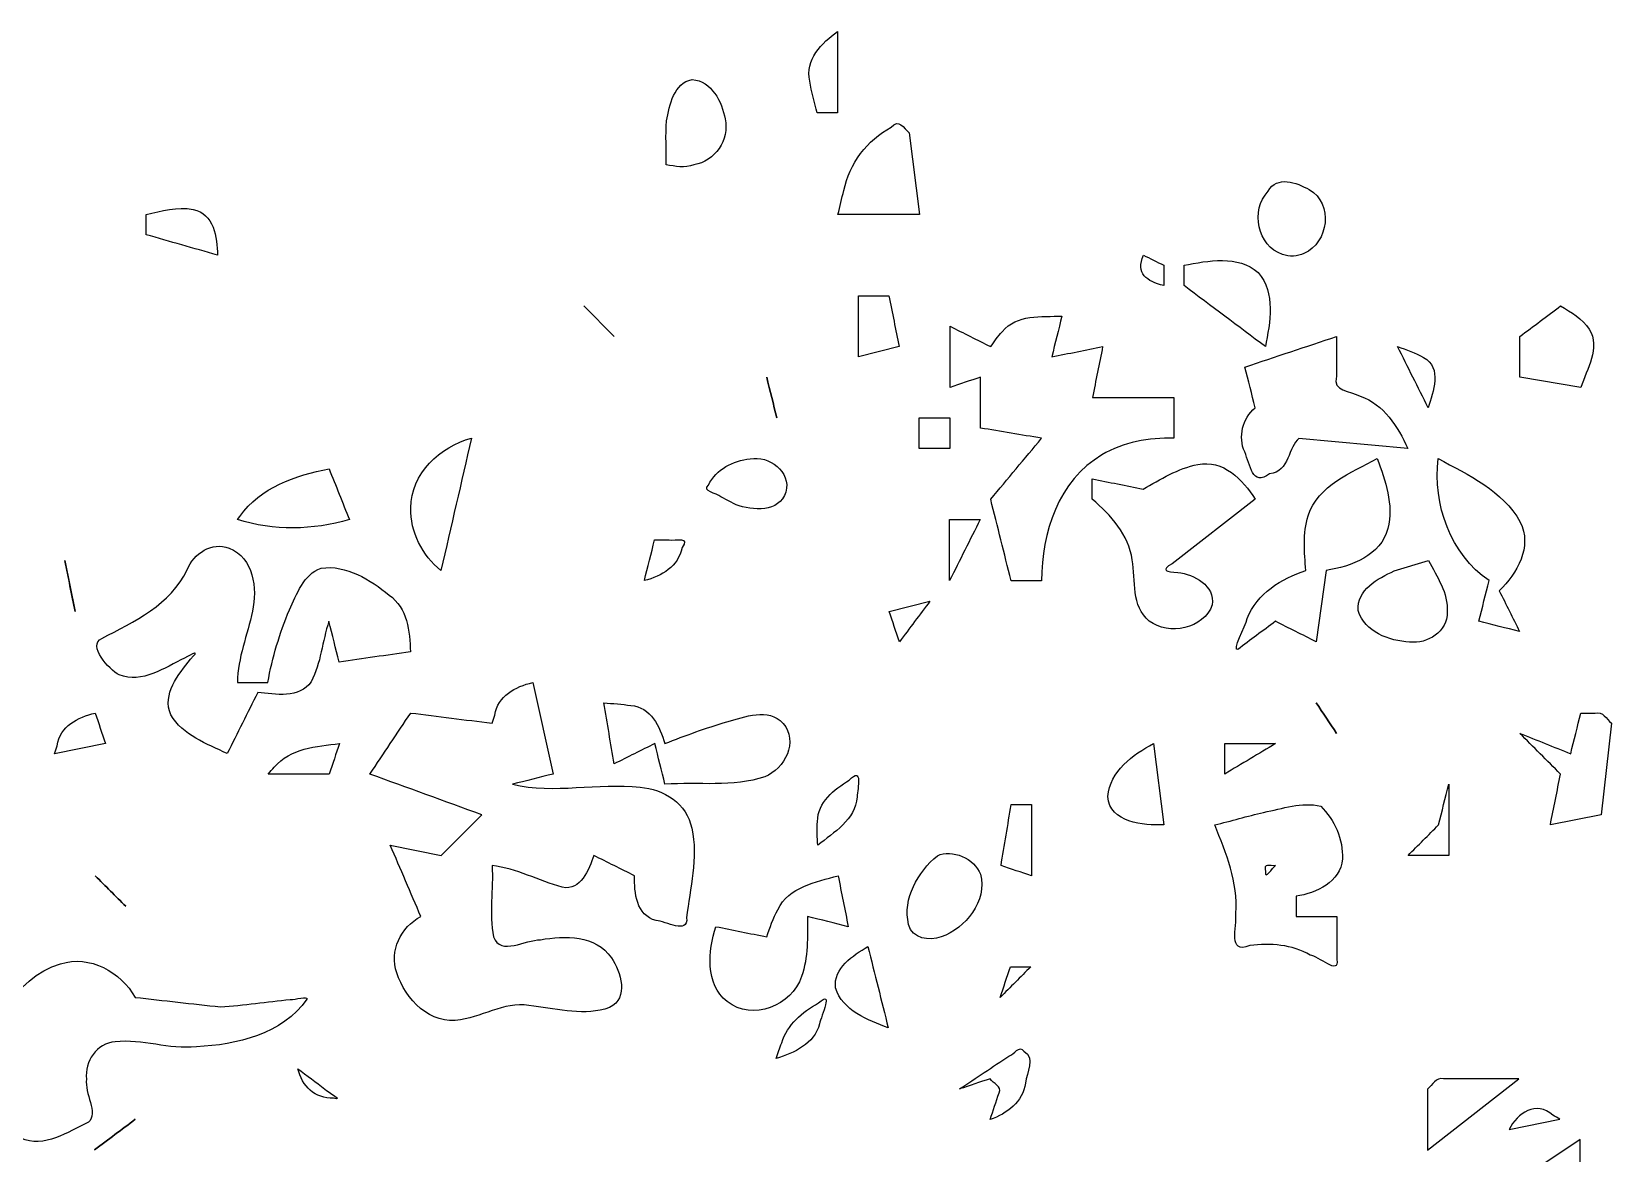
# Model space of a CAD drawing. Header units: centimetres. Extents: x -9.3 to 9.3, y -6.9 to 7.
# Drawn here: x 3.706 to 7.37, y -0.739 to 1.863 of the extents above; entities that cross this region are included whole.
import ezdxf

# ---------------------------------------------------------------- set-up
doc = ezdxf.new("R2010")
doc.units = ezdxf.units.CM
doc.header["$MEASUREMENT"] = 0
doc.layers.add('Layer 1', color=7, linetype='Continuous')

msp = doc.modelspace()

# ---------------------------------------------------------------- linework, layer by layer
at = {"layer": 'Layer 1'}
for points, knots in [([(5.5286, 1.67463), (5.5286, 1.67463), (5.5758, 1.67463), (5.5758, 1.67463), (5.5758, 1.67463), (5.5758, 1.67463), (5.5758, 1.86344), (5.5758, 1.86344), (5.5758, 1.86344), (5.53855, 1.83792), (5.49994, 1.79773), (5.51096, 1.74844), (5.51096, 1.74844), (5.51456, 1.72335), (5.52207, 1.69905), (5.5286, 1.67462), (5.5286, 1.67462), (5.5286, 1.67462), (5.5286, 1.67463), (5.5286, 1.67463)], [0, 0, 0, 0, 0.1666667, 0.1666667, 0.1666667, 0.1666667, 0.3333333, 0.3333333, 0.3333333, 0.3333333, 0.5, 0.5, 0.5, 0.5, 0.6666667, 0.6666667, 0.6666667, 0.6666667, 1, 1, 1, 1]), ([(5.24221, 1.55449), (5.29117, 1.56239), (5.3254, 1.61251), (5.31459, 1.66087), (5.31459, 1.66087), (5.30762, 1.70038), (5.28341, 1.74882), (5.23858, 1.7522), (5.23858, 1.7522), (5.19547, 1.74439), (5.18618, 1.69282), (5.17874, 1.65649), (5.17874, 1.65649), (5.17655, 1.62264), (5.17838, 1.58847), (5.17777, 1.55449), (5.17777, 1.55449), (5.19913, 1.55096), (5.22116, 1.54615), (5.2422, 1.55449), (5.2422, 1.55449), (5.2422, 1.55449), (5.24221, 1.55449), (5.24221, 1.55449)], [0, 0, 0, 0, 0.1428571, 0.1428571, 0.1428571, 0.1428571, 0.2857143, 0.2857143, 0.2857143, 0.2857143, 0.4285714, 0.4285714, 0.4285714, 0.4285714, 0.5714286, 0.5714286, 0.5714286, 0.5714286, 0.7142857, 0.7142857, 0.7142857, 0.7142857, 1, 1, 1, 1]), ([(5.57656, 1.43948), (5.57656, 1.43948), (5.76537, 1.43948), (5.76537, 1.43948), (5.76537, 1.43948), (5.76537, 1.43948), (5.74177, 1.62829), (5.74177, 1.62829), (5.74177, 1.62829), (5.72893, 1.64001), (5.71737, 1.66257), (5.70016, 1.64164), (5.70016, 1.64164), (5.64371, 1.61174), (5.60347, 1.55715), (5.59007, 1.49486), (5.59007, 1.49486), (5.58501, 1.47654), (5.58075, 1.45801), (5.57656, 1.43948)], [0, 0, 0, 0, 0.1666667, 0.1666667, 0.1666667, 0.1666667, 0.3333333, 0.3333333, 0.3333333, 0.3333333, 0.5, 0.5, 0.5, 0.5, 0.6666667, 0.6666667, 0.6666667, 0.6666667, 1, 1, 1, 1]), ([(6.65723, 1.34908), (6.71466, 1.37351), (6.72626, 1.46499), (6.66941, 1.49692), (6.66941, 1.49692), (6.64023, 1.51312), (6.59454, 1.53037), (6.57428, 1.49311), (6.57428, 1.49311), (6.53252, 1.44901), (6.54876, 1.36627), (6.60767, 1.34643), (6.60767, 1.34643), (6.62372, 1.34079), (6.64188, 1.34176), (6.65724, 1.34908), (6.65724, 1.34908), (6.65724, 1.34908), (6.65723, 1.34908), (6.65723, 1.34908)], [0, 0, 0, 0, 0.1666667, 0.1666667, 0.1666667, 0.1666667, 0.3333333, 0.3333333, 0.3333333, 0.3333333, 0.5, 0.5, 0.5, 0.5, 0.6666667, 0.6666667, 0.6666667, 0.6666667, 1, 1, 1, 1]), ([(3.9719, 1.43948), (3.9719, 1.43948), (3.9719, 1.39228), (3.9719, 1.39228), (3.9719, 1.39228), (4.02697, 1.37655), (4.08204, 1.36081), (4.13711, 1.34508), (4.13711, 1.34508), (4.13763, 1.38591), (4.12846, 1.4416), (4.08086, 1.45108), (4.08086, 1.45108), (4.04443, 1.4581), (4.00724, 1.4477), (3.9719, 1.43948)], [0, 0, 0, 0, 0.2, 0.2, 0.2, 0.2, 0.4, 0.4, 0.4, 0.4, 0.6, 0.6, 0.6, 0.6, 1, 1, 1, 1]), ([(6.33196, 1.27426), (6.33196, 1.27426), (6.33196, 1.32146), (6.33196, 1.32146), (6.33196, 1.32146), (6.31623, 1.32933), (6.30049, 1.33719), (6.28476, 1.34506), (6.28476, 1.34506), (6.2673, 1.30165), (6.29237, 1.28433), (6.33196, 1.27426)], [0, 0, 0, 0, 0.25, 0.25, 0.25, 0.25, 0.5, 0.5, 0.5, 0.5, 1, 1, 1, 1]), ([(6.37916, 1.32147), (6.37916, 1.32147), (6.37916, 1.27427), (6.37916, 1.27427), (6.37916, 1.27427), (6.4421, 1.22707), (6.50503, 1.17986), (6.56797, 1.13266), (6.56797, 1.13266), (6.57857, 1.18869), (6.59242, 1.25723), (6.55083, 1.30433), (6.55083, 1.30433), (6.50435, 1.34615), (6.43453, 1.33181), (6.37916, 1.32147)], [0, 0, 0, 0, 0.2, 0.2, 0.2, 0.2, 0.4, 0.4, 0.4, 0.4, 0.6, 0.6, 0.6, 0.6, 1, 1, 1, 1]), ([(5.62389, 1.25066), (5.62389, 1.25066), (5.62389, 1.10905), (5.62389, 1.10905), (5.62389, 1.10905), (5.62389, 1.10905), (5.7183, 1.13265), (5.7183, 1.13265), (5.7183, 1.13265), (5.71043, 1.17199), (5.70257, 1.21132), (5.6947, 1.25066), (5.6947, 1.25066), (5.6947, 1.25066), (5.6239, 1.25067), (5.6239, 1.25067), (5.6239, 1.25067), (5.6239, 1.25067), (5.62389, 1.25066), (5.62389, 1.25066)], [0, 0, 0, 0, 0.1666667, 0.1666667, 0.1666667, 0.1666667, 0.3333333, 0.3333333, 0.3333333, 0.3333333, 0.5, 0.5, 0.5, 0.5, 0.6666667, 0.6666667, 0.6666667, 0.6666667, 1, 1, 1, 1]), ([(4.98678, 1.22706), (4.98678, 1.22706), (5.05758, 1.15626), (5.05758, 1.15626), (5.05758, 1.15626), (5.05758, 1.15626), (4.98678, 1.22706), (4.98678, 1.22706)], [0, 0, 0, 0, 0.3333333, 0.3333333, 0.3333333, 0.3333333, 1, 1, 1, 1]), ([(7.25253, 1.22706), (7.22106, 1.20346), (7.18959, 1.17986), (7.15812, 1.15626), (7.15812, 1.15626), (7.15812, 1.15626), (7.15812, 1.06185), (7.15812, 1.06185), (7.15812, 1.06185), (7.15812, 1.06185), (7.29973, 1.03825), (7.29973, 1.03825), (7.29973, 1.03825), (7.31357, 1.08053), (7.34475, 1.12953), (7.31914, 1.17323), (7.31914, 1.17323), (7.30294, 1.19738), (7.27702, 1.21255), (7.25253, 1.22707), (7.25253, 1.22707), (7.25253, 1.22707), (7.25253, 1.22706), (7.25253, 1.22706)], [0, 0, 0, 0, 0.1428571, 0.1428571, 0.1428571, 0.1428571, 0.2857143, 0.2857143, 0.2857143, 0.2857143, 0.4285714, 0.4285714, 0.4285714, 0.4285714, 0.5714286, 0.5714286, 0.5714286, 0.5714286, 0.7142857, 0.7142857, 0.7142857, 0.7142857, 1, 1, 1, 1]), ([(5.93076, 1.13266), (5.89929, 1.14839), (5.86782, 1.16413), (5.83635, 1.17986), (5.83635, 1.17986), (5.83635, 1.17986), (5.83635, 1.03825), (5.83635, 1.03825), (5.83635, 1.03825), (5.85995, 1.04612), (5.88355, 1.05398), (5.90715, 1.06185), (5.90715, 1.06185), (5.90715, 1.06185), (5.90715, 0.94384), (5.90715, 0.94384), (5.90715, 0.94384), (5.95435, 0.93597), (6.00155, 0.92811), (6.04876, 0.92024), (6.04876, 0.92024), (6.00942, 0.87304), (5.97009, 0.82583), (5.93075, 0.77863), (5.93075, 0.77863), (5.94648, 0.71569), (5.96222, 0.65276), (5.97795, 0.58982), (5.97795, 0.58982), (5.97795, 0.58982), (6.04876, 0.58982), (6.04876, 0.58982), (6.04876, 0.58982), (6.04845, 0.70036), (6.08796, 0.82304), (6.18853, 0.88142), (6.18853, 0.88142), (6.2386, 0.91114), (6.29791, 0.92187), (6.35558, 0.92024), (6.35558, 0.92024), (6.35558, 0.92024), (6.35558, 1.01465), (6.35558, 1.01465), (6.35558, 1.01465), (6.35558, 1.01465), (6.16677, 1.01465), (6.16677, 1.01465), (6.16677, 1.01465), (6.17464, 1.05399), (6.1825, 1.09332), (6.19037, 1.13266), (6.19037, 1.13266), (6.15103, 1.12479), (6.1117, 1.11693), (6.07236, 1.10906), (6.07236, 1.10906), (6.08023, 1.14053), (6.08809, 1.172), (6.09596, 1.20347), (6.09596, 1.20347), (6.04865, 1.20142), (5.99122, 1.20869), (5.95749, 1.16733), (5.95749, 1.16733), (5.94752, 1.15664), (5.93889, 1.14478), (5.93075, 1.13266), (5.93075, 1.13266), (5.93075, 1.13266), (5.93076, 1.13266), (5.93076, 1.13266)], [0, 0, 0, 0, 0.0526316, 0.0526316, 0.0526316, 0.0526316, 0.1052632, 0.1052632, 0.1052632, 0.1052632, 0.1578947, 0.1578947, 0.1578947, 0.1578947, 0.2105263, 0.2105263, 0.2105263, 0.2105263, 0.2631579, 0.2631579, 0.2631579, 0.2631579, 0.3157895, 0.3157895, 0.3157895, 0.3157895, 0.3684211, 0.3684211, 0.3684211, 0.3684211, 0.4210526, 0.4210526, 0.4210526, 0.4210526, 0.4736842, 0.4736842, 0.4736842, 0.4736842, 0.5263158, 0.5263158, 0.5263158, 0.5263158, 0.5789474, 0.5789474, 0.5789474, 0.5789474, 0.6315789, 0.6315789, 0.6315789, 0.6315789, 0.6842105, 0.6842105, 0.6842105, 0.6842105, 0.7368421, 0.7368421, 0.7368421, 0.7368421, 0.7894737, 0.7894737, 0.7894737, 0.7894737, 0.8421053, 0.8421053, 0.8421053, 0.8421053, 0.8947368, 0.8947368, 0.8947368, 0.8947368, 1, 1, 1, 1]), ([(6.52053, 1.08546), (6.5284, 1.05399), (6.53626, 1.02252), (6.54413, 0.99105), (6.54413, 0.99105), (6.51469, 0.9661), (6.50415, 0.92381), (6.51979, 0.88836), (6.51979, 0.88836), (6.53275, 0.85888), (6.53703, 0.80709), (6.57758, 0.83772), (6.57758, 0.83772), (6.62301, 0.84183), (6.62201, 0.9023), (6.64548, 0.91961), (6.64548, 0.91961), (6.64548, 0.91961), (6.89815, 0.89664), (6.89815, 0.89664), (6.89815, 0.89664), (6.87487, 0.94679), (6.84303, 0.99882), (6.78777, 1.0177), (6.78777, 1.0177), (6.76454, 1.03054), (6.72229, 1.02814), (6.73294, 1.06383), (6.73294, 1.06383), (6.73294, 1.06383), (6.73294, 1.15626), (6.73294, 1.15626), (6.73294, 1.15626), (6.66214, 1.13266), (6.59133, 1.10906), (6.52053, 1.08546)], [0, 0, 0, 0, 0.1, 0.1, 0.1, 0.1, 0.2, 0.2, 0.2, 0.2, 0.3, 0.3, 0.3, 0.3, 0.4, 0.4, 0.4, 0.4, 0.5, 0.5, 0.5, 0.5, 0.6, 0.6, 0.6, 0.6, 0.7, 0.7, 0.7, 0.7, 0.8, 0.8, 0.8, 0.8, 1, 1, 1, 1]), ([(6.87459, 1.13266), (6.89819, 1.08546), (6.92179, 1.03825), (6.94539, 0.99105), (6.94539, 0.99105), (6.95729, 1.02782), (6.97864, 1.08333), (6.93437, 1.10751), (6.93437, 1.10751), (6.91577, 1.11871), (6.89499, 1.12558), (6.87458, 1.13266), (6.87458, 1.13266), (6.87458, 1.13266), (6.87459, 1.13266), (6.87459, 1.13266)], [0, 0, 0, 0, 0.2, 0.2, 0.2, 0.2, 0.4, 0.4, 0.4, 0.4, 0.6, 0.6, 0.6, 0.6, 1, 1, 1, 1]), ([(5.43477, 0.96745), (5.4269, 0.99892), (5.41904, 1.03039), (5.41117, 1.06185), (5.41117, 1.06185), (5.41904, 1.03038), (5.4269, 0.99891), (5.43477, 0.96745)], [0, 0, 0, 0, 0.3333333, 0.3333333, 0.3333333, 0.3333333, 1, 1, 1, 1]), ([(5.76521, 0.96759), (5.76521, 0.96759), (5.76521, 0.89679), (5.76521, 0.89679), (5.76521, 0.89679), (5.76521, 0.89679), (5.83601, 0.89679), (5.83601, 0.89679), (5.83601, 0.89679), (5.83601, 0.89679), (5.83601, 0.96759), (5.83601, 0.96759), (5.83601, 0.96759), (5.83601, 0.96759), (5.76521, 0.96759), (5.76521, 0.96759)], [0, 0, 0, 0, 0.2, 0.2, 0.2, 0.2, 0.4, 0.4, 0.4, 0.4, 0.6, 0.6, 0.6, 0.6, 1, 1, 1, 1]), ([(4.65567, 0.61357), (4.67927, 0.71584), (4.70287, 0.81812), (4.72647, 0.92039), (4.72647, 0.92039), (4.65327, 0.9011), (4.58621, 0.83819), (4.58565, 0.75875), (4.58565, 0.75875), (4.58385, 0.70261), (4.61264, 0.64855), (4.65567, 0.61357)], [0, 0, 0, 0, 0.25, 0.25, 0.25, 0.25, 0.5, 0.5, 0.5, 0.5, 1, 1, 1, 1]), ([(5.34013, 0.76604), (5.37834, 0.75191), (5.44041, 0.74731), (5.45586, 0.7955), (5.45586, 0.7955), (5.4681, 0.84282), (5.41643, 0.88061), (5.37273, 0.8725), (5.37273, 0.8725), (5.33311, 0.86856), (5.29421, 0.84832), (5.27595, 0.81162), (5.27595, 0.81162), (5.26031, 0.79643), (5.29482, 0.7934), (5.30449, 0.78433), (5.30449, 0.78433), (5.30449, 0.78433), (5.34013, 0.76603), (5.34013, 0.76603), (5.34013, 0.76603), (5.34013, 0.76603), (5.34013, 0.76604), (5.34013, 0.76604)], [0, 0, 0, 0, 0.1428571, 0.1428571, 0.1428571, 0.1428571, 0.2857143, 0.2857143, 0.2857143, 0.2857143, 0.4285714, 0.4285714, 0.4285714, 0.4285714, 0.5714286, 0.5714286, 0.5714286, 0.5714286, 0.7142857, 0.7142857, 0.7142857, 0.7142857, 1, 1, 1, 1]), ([(4.1837, 0.73158), (4.26801, 0.70531), (4.35888, 0.70667), (4.44332, 0.73158), (4.44332, 0.73158), (4.42759, 0.77092), (4.41185, 0.81025), (4.39612, 0.84959), (4.39612, 0.84959), (4.3187, 0.83364), (4.23652, 0.80688), (4.18916, 0.73884), (4.18916, 0.73884), (4.18916, 0.73884), (4.18371, 0.73159), (4.18371, 0.73159), (4.18371, 0.73159), (4.18371, 0.73159), (4.1837, 0.73158), (4.1837, 0.73158)], [0, 0, 0, 0, 0.1666667, 0.1666667, 0.1666667, 0.1666667, 0.3333333, 0.3333333, 0.3333333, 0.3333333, 0.5, 0.5, 0.5, 0.5, 0.6666667, 0.6666667, 0.6666667, 0.6666667, 1, 1, 1, 1]), ([(6.28421, 0.80238), (6.24487, 0.81025), (6.20554, 0.81811), (6.1662, 0.82598), (6.1662, 0.82598), (6.1662, 0.82598), (6.1662, 0.77878), (6.1662, 0.77878), (6.1662, 0.77878), (6.20961, 0.74189), (6.25101, 0.69665), (6.2588, 0.63786), (6.2588, 0.63786), (6.2677, 0.59037), (6.2562, 0.53051), (6.29837, 0.49627), (6.29837, 0.49627), (6.3435, 0.46127), (6.42523, 0.47777), (6.44466, 0.53386), (6.44466, 0.53386), (6.45138, 0.57778), (6.40249, 0.60517), (6.36468, 0.60888), (6.36468, 0.60888), (6.33789, 0.6096), (6.3243, 0.61406), (6.3516, 0.62927), (6.3516, 0.62927), (6.3516, 0.62927), (6.54383, 0.77878), (6.54383, 0.77878), (6.54383, 0.77878), (6.51618, 0.82416), (6.46927, 0.87169), (6.41097, 0.85926), (6.41097, 0.85926), (6.36501, 0.85043), (6.32458, 0.8247), (6.28421, 0.80238)], [0, 0, 0, 0, 0.0909091, 0.0909091, 0.0909091, 0.0909091, 0.1818182, 0.1818182, 0.1818182, 0.1818182, 0.2727273, 0.2727273, 0.2727273, 0.2727273, 0.3636364, 0.3636364, 0.3636364, 0.3636364, 0.4545455, 0.4545455, 0.4545455, 0.4545455, 0.5454545, 0.5454545, 0.5454545, 0.5454545, 0.6363636, 0.6363636, 0.6363636, 0.6363636, 0.7272727, 0.7272727, 0.7272727, 0.7272727, 0.8181818, 0.8181818, 0.8181818, 0.8181818, 1, 1, 1, 1]), ([(6.66183, 0.61357), (6.6049, 0.59474), (6.54815, 0.56076), (6.52594, 0.50199), (6.52594, 0.50199), (6.5215, 0.48522), (6.48921, 0.42499), (6.50406, 0.43033), (6.50406, 0.43033), (6.53305, 0.45207), (6.56204, 0.47381), (6.59103, 0.49555), (6.59103, 0.49555), (6.6225, 0.47982), (6.65397, 0.46408), (6.68543, 0.44835), (6.68543, 0.44835), (6.68543, 0.44835), (6.70903, 0.61356), (6.70903, 0.61356), (6.70903, 0.61356), (6.76689, 0.6228), (6.83532, 0.64782), (6.85197, 0.71095), (6.85197, 0.71095), (6.86561, 0.76589), (6.84645, 0.82211), (6.82704, 0.87318), (6.82704, 0.87318), (6.76687, 0.83992), (6.69048, 0.8118), (6.66699, 0.74035), (6.66699, 0.74035), (6.65442, 0.69936), (6.65777, 0.65559), (6.66183, 0.61356), (6.66183, 0.61356), (6.66183, 0.61356), (6.66183, 0.61357), (6.66183, 0.61357)], [0, 0, 0, 0, 0.0909091, 0.0909091, 0.0909091, 0.0909091, 0.1818182, 0.1818182, 0.1818182, 0.1818182, 0.2727273, 0.2727273, 0.2727273, 0.2727273, 0.3636364, 0.3636364, 0.3636364, 0.3636364, 0.4545455, 0.4545455, 0.4545455, 0.4545455, 0.5454545, 0.5454545, 0.5454545, 0.5454545, 0.6363636, 0.6363636, 0.6363636, 0.6363636, 0.7272727, 0.7272727, 0.7272727, 0.7272727, 0.8181818, 0.8181818, 0.8181818, 0.8181818, 1, 1, 1, 1]), ([(6.96865, 0.87319), (6.95563, 0.76771), (6.99694, 0.65108), (7.08666, 0.58997), (7.08666, 0.58997), (7.07879, 0.5585), (7.07093, 0.52703), (7.06306, 0.49556), (7.06306, 0.49556), (7.09453, 0.48769), (7.126, 0.47983), (7.15746, 0.47196), (7.15746, 0.47196), (7.14173, 0.50343), (7.12599, 0.5349), (7.11026, 0.56637), (7.11026, 0.56637), (7.15166, 0.60578), (7.18765, 0.66927), (7.15856, 0.72588), (7.15856, 0.72588), (7.11922, 0.79872), (7.03799, 0.83514), (6.96865, 0.87318), (6.96865, 0.87318), (6.96865, 0.87318), (6.96865, 0.87319), (6.96865, 0.87319)], [0, 0, 0, 0, 0.125, 0.125, 0.125, 0.125, 0.25, 0.25, 0.25, 0.25, 0.375, 0.375, 0.375, 0.375, 0.5, 0.5, 0.5, 0.5, 0.625, 0.625, 0.625, 0.625, 0.75, 0.75, 0.75, 0.75, 1, 1, 1, 1]), ([(5.8355, 0.73157), (5.8355, 0.73157), (5.8355, 0.58996), (5.8355, 0.58996), (5.8355, 0.58996), (5.8591, 0.63716), (5.8827, 0.68436), (5.9063, 0.73157), (5.9063, 0.73157), (5.9063, 0.73157), (5.8355, 0.73157), (5.8355, 0.73157)], [0, 0, 0, 0, 0.25, 0.25, 0.25, 0.25, 0.5, 0.5, 0.5, 0.5, 1, 1, 1, 1]), ([(4.2184, 0.51916), (4.23019, 0.57174), (4.22133, 0.64325), (4.16444, 0.66518), (4.16444, 0.66518), (4.12416, 0.68136), (4.08228, 0.6526), (4.06709, 0.61531), (4.06709, 0.61531), (4.02871, 0.53475), (3.94434, 0.49437), (3.8689, 0.45584), (3.8689, 0.45584), (3.83513, 0.43964), (3.88549, 0.38416), (3.90924, 0.37121), (3.90924, 0.37121), (3.9627, 0.35073), (4.01457, 0.38793), (4.06124, 0.41035), (4.06124, 0.41035), (4.07879, 0.41999), (4.09908, 0.43173), (4.07464, 0.40783), (4.07464, 0.40783), (4.04691, 0.37237), (4.00869, 0.32671), (4.02882, 0.27899), (4.02882, 0.27899), (4.05672, 0.23119), (4.11257, 0.21169), (4.15989, 0.18872), (4.15989, 0.18872), (4.18349, 0.23592), (4.20709, 0.28312), (4.23069, 0.33033), (4.23069, 0.33033), (4.27191, 0.32644), (4.32716, 0.31553), (4.35463, 0.35532), (4.35463, 0.35532), (4.37774, 0.39871), (4.38008, 0.44945), (4.3959, 0.49554), (4.3959, 0.49554), (4.40377, 0.46407), (4.41163, 0.4326), (4.4195, 0.40114), (4.4195, 0.40114), (4.47457, 0.40901), (4.52964, 0.41687), (4.58471, 0.42474), (4.58471, 0.42474), (4.5841, 0.47241), (4.57742, 0.5263), (4.53571, 0.55657), (4.53571, 0.55657), (4.49148, 0.59151), (4.43644, 0.62737), (4.37754, 0.61892), (4.37754, 0.61892), (4.3365, 0.60464), (4.3215, 0.55801), (4.30406, 0.52206), (4.30406, 0.52206), (4.28191, 0.46792), (4.26414, 0.41166), (4.25429, 0.35393), (4.25429, 0.35393), (4.25429, 0.35393), (4.18347, 0.35395), (4.18347, 0.35395), (4.18347, 0.35395), (4.18419, 0.41137), (4.20708, 0.46379), (4.2184, 0.51916)], [0, 0, 0, 0, 0.05, 0.05, 0.05, 0.05, 0.1, 0.1, 0.1, 0.1, 0.15, 0.15, 0.15, 0.15, 0.2, 0.2, 0.2, 0.2, 0.25, 0.25, 0.25, 0.25, 0.3, 0.3, 0.3, 0.3, 0.35, 0.35, 0.35, 0.35, 0.4, 0.4, 0.4, 0.4, 0.45, 0.45, 0.45, 0.45, 0.5, 0.5, 0.5, 0.5, 0.55, 0.55, 0.55, 0.55, 0.6, 0.6, 0.6, 0.6, 0.65, 0.65, 0.65, 0.65, 0.7, 0.7, 0.7, 0.7, 0.75, 0.75, 0.75, 0.75, 0.8, 0.8, 0.8, 0.8, 0.85, 0.85, 0.85, 0.85, 0.9, 0.9, 0.9, 0.9, 1, 1, 1, 1]), ([(5.15111, 0.68437), (5.14324, 0.6529), (5.13538, 0.62143), (5.12751, 0.58997), (5.12751, 0.58997), (5.16761, 0.60002), (5.20627, 0.62263), (5.21479, 0.66652), (5.21479, 0.66652), (5.23502, 0.69298), (5.20051, 0.68234), (5.18472, 0.68438), (5.18472, 0.68438), (5.18472, 0.68438), (5.15111, 0.68437), (5.15111, 0.68437)], [0, 0, 0, 0, 0.2, 0.2, 0.2, 0.2, 0.4, 0.4, 0.4, 0.4, 0.6, 0.6, 0.6, 0.6, 1, 1, 1, 1]), ([(3.80706, 0.51857), (3.80706, 0.51857), (3.78346, 0.63658), (3.78346, 0.63658), (3.78346, 0.63658), (3.79133, 0.59724), (3.79919, 0.55791), (3.80706, 0.51857)], [0, 0, 0, 0, 0.3333333, 0.3333333, 0.3333333, 0.3333333, 1, 1, 1, 1]), ([(6.86631, 0.6125), (6.82943, 0.59504), (6.77856, 0.5684), (6.78337, 0.52056), (6.78337, 0.52056), (6.79723, 0.4708), (6.85539, 0.45008), (6.90222, 0.44731), (6.90222, 0.44731), (6.94399, 0.44268), (6.99052, 0.47151), (6.98941, 0.51707), (6.98941, 0.51707), (6.99257, 0.56142), (6.9652, 0.59895), (6.94609, 0.63657), (6.94609, 0.63657), (6.94609, 0.63657), (6.86632, 0.6125), (6.86632, 0.6125), (6.86632, 0.6125), (6.86632, 0.6125), (6.86631, 0.6125), (6.86631, 0.6125)], [0, 0, 0, 0, 0.1428571, 0.1428571, 0.1428571, 0.1428571, 0.2857143, 0.2857143, 0.2857143, 0.2857143, 0.4285714, 0.4285714, 0.4285714, 0.4285714, 0.5714286, 0.5714286, 0.5714286, 0.5714286, 0.7142857, 0.7142857, 0.7142857, 0.7142857, 1, 1, 1, 1]), ([(5.69535, 0.51864), (5.70322, 0.49504), (5.71108, 0.47144), (5.71895, 0.44784), (5.71895, 0.44784), (5.74255, 0.47931), (5.76615, 0.51078), (5.78975, 0.54225), (5.78975, 0.54225), (5.78975, 0.54225), (5.69534, 0.51865), (5.69534, 0.51865), (5.69534, 0.51865), (5.69534, 0.51865), (5.69535, 0.51864), (5.69535, 0.51864)], [0, 0, 0, 0, 0.2, 0.2, 0.2, 0.2, 0.4, 0.4, 0.4, 0.4, 0.6, 0.6, 0.6, 0.6, 1, 1, 1, 1]), ([(4.77425, 0.25929), (4.71131, 0.26716), (4.64838, 0.27502), (4.58544, 0.28289), (4.58544, 0.28289), (4.55397, 0.23569), (4.5225, 0.18849), (4.49103, 0.14128), (4.49103, 0.14128), (4.57757, 0.10981), (4.66411, 0.07834), (4.75065, 0.04687), (4.75065, 0.04687), (4.71918, 0.0154), (4.68771, -0.01607), (4.65624, -0.04753), (4.65624, -0.04753), (4.65624, -0.04753), (4.53823, -0.02393), (4.53823, -0.02393), (4.53823, -0.02393), (4.56183, -0.079), (4.58543, -0.13407), (4.60903, -0.18914), (4.60903, -0.18914), (4.56321, -0.21331), (4.5351, -0.26919), (4.55327, -0.31972), (4.55327, -0.31972), (4.57251, -0.38078), (4.63207, -0.4425), (4.70122, -0.42862), (4.70122, -0.42862), (4.75808, -0.41937), (4.81134, -0.38224), (4.87082, -0.39742), (4.87082, -0.39742), (4.92872, -0.40342), (4.99003, -0.42104), (5.04676, -0.40036), (5.04676, -0.40036), (5.09232, -0.37805), (5.0727, -0.31762), (5.05103, -0.2848), (5.05103, -0.2848), (5.01489, -0.23192), (4.94284, -0.23309), (4.88648, -0.24305), (4.88648, -0.24305), (4.85139, -0.24236), (4.79435, -0.28099), (4.77744, -0.23638), (4.77744, -0.23638), (4.76661, -0.18187), (4.77775, -0.12612), (4.77424, -0.07113), (4.77424, -0.07113), (4.83139, -0.07783), (4.88261, -0.10566), (4.93715, -0.12129), (4.93715, -0.12129), (4.98062, -0.1304), (4.99866, -0.07988), (5.01026, -0.04753), (5.01026, -0.04753), (5.04173, -0.06326), (5.0732, -0.079), (5.10467, -0.09473), (5.10467, -0.09473), (5.10369, -0.13374), (5.10882, -0.1869), (5.1545, -0.19833), (5.1545, -0.19833), (5.1775, -0.19947), (5.22912, -0.23199), (5.22554, -0.19201), (5.22554, -0.19201), (5.23259, -0.12308), (5.25348, -0.05344), (5.23722, 0.01571), (5.23722, 0.01571), (5.22696, 0.07222), (5.17221, 0.10712), (5.11779, 0.11059), (5.11779, 0.11059), (5.0193, 0.12221), (4.91896, 0.09441), (4.82145, 0.11768), (4.82145, 0.11768), (4.85292, 0.12555), (4.88439, 0.13341), (4.91585, 0.14128), (4.91585, 0.14128), (4.91585, 0.14128), (4.86865, 0.35369), (4.86865, 0.35369), (4.86865, 0.35369), (4.82852, 0.34381), (4.78713, 0.32339), (4.78068, 0.27775), (4.78068, 0.27775), (4.77852, 0.2716), (4.77639, 0.26544), (4.77424, 0.25928), (4.77424, 0.25928), (4.77424, 0.25928), (4.77425, 0.25929), (4.77425, 0.25929)], [0, 0, 0, 0, 0.0357143, 0.0357143, 0.0357143, 0.0357143, 0.0714286, 0.0714286, 0.0714286, 0.0714286, 0.1071429, 0.1071429, 0.1071429, 0.1071429, 0.1428571, 0.1428571, 0.1428571, 0.1428571, 0.1785714, 0.1785714, 0.1785714, 0.1785714, 0.2142857, 0.2142857, 0.2142857, 0.2142857, 0.25, 0.25, 0.25, 0.25, 0.2857143, 0.2857143, 0.2857143, 0.2857143, 0.3214286, 0.3214286, 0.3214286, 0.3214286, 0.3571429, 0.3571429, 0.3571429, 0.3571429, 0.3928571, 0.3928571, 0.3928571, 0.3928571, 0.4285714, 0.4285714, 0.4285714, 0.4285714, 0.4642857, 0.4642857, 0.4642857, 0.4642857, 0.5, 0.5, 0.5, 0.5, 0.5357143, 0.5357143, 0.5357143, 0.5357143, 0.5714286, 0.5714286, 0.5714286, 0.5714286, 0.6071429, 0.6071429, 0.6071429, 0.6071429, 0.6428571, 0.6428571, 0.6428571, 0.6428571, 0.6785714, 0.6785714, 0.6785714, 0.6785714, 0.7142857, 0.7142857, 0.7142857, 0.7142857, 0.75, 0.75, 0.75, 0.75, 0.7857143, 0.7857143, 0.7857143, 0.7857143, 0.8214286, 0.8214286, 0.8214286, 0.8214286, 0.8571429, 0.8571429, 0.8571429, 0.8571429, 0.8928571, 0.8928571, 0.8928571, 0.8928571, 0.9285714, 0.9285714, 0.9285714, 0.9285714, 1, 1, 1, 1]), ([(5.03367, 0.3065), (5.04154, 0.2593), (5.0494, 0.21209), (5.05727, 0.16489), (5.05727, 0.16489), (5.08874, 0.18062), (5.12021, 0.19636), (5.15168, 0.21209), (5.15168, 0.21209), (5.15955, 0.18062), (5.16741, 0.14915), (5.17528, 0.11769), (5.17528, 0.11769), (5.25224, 0.12311), (5.33248, 0.11013), (5.40681, 0.13515), (5.40681, 0.13515), (5.4534, 0.15266), (5.48545, 0.21731), (5.44923, 0.25881), (5.44923, 0.25881), (5.41468, 0.29672), (5.36035, 0.2733), (5.31911, 0.26256), (5.31911, 0.26256), (5.27046, 0.24785), (5.22244, 0.23102), (5.17528, 0.21208), (5.17528, 0.21208), (5.16324, 0.25069), (5.14263, 0.29753), (5.09581, 0.30031), (5.09581, 0.30031), (5.07524, 0.30361), (5.0544, 0.30462), (5.03367, 0.30649), (5.03367, 0.30649), (5.03367, 0.30649), (5.03367, 0.3065), (5.03367, 0.3065)], [0, 0, 0, 0, 0.0909091, 0.0909091, 0.0909091, 0.0909091, 0.1818182, 0.1818182, 0.1818182, 0.1818182, 0.2727273, 0.2727273, 0.2727273, 0.2727273, 0.3636364, 0.3636364, 0.3636364, 0.3636364, 0.4545455, 0.4545455, 0.4545455, 0.4545455, 0.5454545, 0.5454545, 0.5454545, 0.5454545, 0.6363636, 0.6363636, 0.6363636, 0.6363636, 0.7272727, 0.7272727, 0.7272727, 0.7272727, 0.8181818, 0.8181818, 0.8181818, 0.8181818, 1, 1, 1, 1]), ([(6.73297, 0.23569), (6.71724, 0.25929), (6.7015, 0.28289), (6.68577, 0.30649), (6.68577, 0.30649), (6.7015, 0.28289), (6.71724, 0.25929), (6.73297, 0.23569)], [0, 0, 0, 0, 0.3333333, 0.3333333, 0.3333333, 0.3333333, 1, 1, 1, 1]), ([(3.75935, 0.18849), (3.75935, 0.18849), (3.87736, 0.21209), (3.87736, 0.21209), (3.87736, 0.21209), (3.86949, 0.23569), (3.86163, 0.25929), (3.85376, 0.28289), (3.85376, 0.28289), (3.81363, 0.27301), (3.77224, 0.25259), (3.76579, 0.20695), (3.76579, 0.20695), (3.76363, 0.2008), (3.7615, 0.19464), (3.75935, 0.18848), (3.75935, 0.18848), (3.75935, 0.18848), (3.75935, 0.18849), (3.75935, 0.18849)], [0, 0, 0, 0, 0.1666667, 0.1666667, 0.1666667, 0.1666667, 0.3333333, 0.3333333, 0.3333333, 0.3333333, 0.5, 0.5, 0.5, 0.5, 0.6666667, 0.6666667, 0.6666667, 0.6666667, 1, 1, 1, 1]), ([(7.29957, 0.2829), (7.2917, 0.25143), (7.28384, 0.21996), (7.27597, 0.1885), (7.27597, 0.1885), (7.23663, 0.20423), (7.1973, 0.21997), (7.15796, 0.2357), (7.15796, 0.2357), (7.18943, 0.20423), (7.2209, 0.17276), (7.25237, 0.1413), (7.25237, 0.1413), (7.2445, 0.10196), (7.23664, 0.06263), (7.22877, 0.02329), (7.22877, 0.02329), (7.22877, 0.02329), (7.34678, 0.04689), (7.34678, 0.04689), (7.34678, 0.04689), (7.34678, 0.04689), (7.37038, 0.2593), (7.37038, 0.2593), (7.37038, 0.2593), (7.35846, 0.26862), (7.35061, 0.28774), (7.33283, 0.2829), (7.33283, 0.2829), (7.33283, 0.2829), (7.29958, 0.2829), (7.29958, 0.2829), (7.29958, 0.2829), (7.29958, 0.2829), (7.29957, 0.2829), (7.29957, 0.2829)], [0, 0, 0, 0, 0.1, 0.1, 0.1, 0.1, 0.2, 0.2, 0.2, 0.2, 0.3, 0.3, 0.3, 0.3, 0.4, 0.4, 0.4, 0.4, 0.5, 0.5, 0.5, 0.5, 0.6, 0.6, 0.6, 0.6, 0.7, 0.7, 0.7, 0.7, 0.8, 0.8, 0.8, 0.8, 1, 1, 1, 1]), ([(4.25504, 0.14129), (4.25504, 0.14129), (4.39665, 0.14129), (4.39665, 0.14129), (4.39665, 0.14129), (4.40452, 0.16489), (4.41238, 0.18849), (4.42025, 0.21209), (4.42025, 0.21209), (4.36703, 0.20522), (4.30646, 0.20147), (4.26911, 0.15716), (4.26911, 0.15716), (4.2642, 0.15207), (4.25953, 0.14675), (4.25504, 0.14129)], [0, 0, 0, 0, 0.2, 0.2, 0.2, 0.2, 0.4, 0.4, 0.4, 0.4, 0.6, 0.6, 0.6, 0.6, 1, 1, 1, 1]), ([(6.33197, 0.02328), (6.33197, 0.02328), (6.30837, 0.21209), (6.30837, 0.21209), (6.30837, 0.21209), (6.26083, 0.18641), (6.20679, 0.148), (6.20255, 0.08927), (6.20255, 0.08927), (6.20657, 0.02779), (6.28576, 0.02204), (6.33197, 0.02327), (6.33197, 0.02327), (6.33197, 0.02327), (6.33197, 0.02328), (6.33197, 0.02328)], [0, 0, 0, 0, 0.2, 0.2, 0.2, 0.2, 0.4, 0.4, 0.4, 0.4, 0.6, 0.6, 0.6, 0.6, 1, 1, 1, 1]), ([(6.47358, 0.21209), (6.47358, 0.21209), (6.47358, 0.14129), (6.47358, 0.14129), (6.47358, 0.14129), (6.51292, 0.16489), (6.55225, 0.18849), (6.59159, 0.21209), (6.59159, 0.21209), (6.59159, 0.21209), (6.47358, 0.21209), (6.47358, 0.21209)], [0, 0, 0, 0, 0.25, 0.25, 0.25, 0.25, 0.5, 0.5, 0.5, 0.5, 1, 1, 1, 1]), ([(5.52969, -0.02393), (5.56694, 0.00601), (5.61641, 0.03505), (5.62072, 0.08807), (5.62072, 0.08807), (5.62222, 0.10984), (5.63463, 0.16047), (5.6025, 0.12698), (5.6025, 0.12698), (5.56763, 0.10556), (5.52907, 0.07617), (5.52898, 0.03093), (5.52898, 0.03093), (5.52744, 0.01267), (5.5284, -0.00569), (5.52969, -0.02393)], [0, 0, 0, 0, 0.2, 0.2, 0.2, 0.2, 0.4, 0.4, 0.4, 0.4, 0.6, 0.6, 0.6, 0.6, 1, 1, 1, 1]), ([(6.96947, 0.02328), (6.94587, -0.00032), (6.92227, -0.02392), (6.89867, -0.04752), (6.89867, -0.04752), (6.89867, -0.04752), (6.99307, -0.04753), (6.99307, -0.04753), (6.99307, -0.04753), (6.99307, -0.04753), (6.99307, 0.11768), (6.99307, 0.11768), (6.99307, 0.11768), (6.9852, 0.08621), (6.97734, 0.05474), (6.96947, 0.02327), (6.96947, 0.02327), (6.96947, 0.02327), (6.96947, 0.02328), (6.96947, 0.02328)], [0, 0, 0, 0, 0.1666667, 0.1666667, 0.1666667, 0.1666667, 0.3333333, 0.3333333, 0.3333333, 0.3333333, 0.5, 0.5, 0.5, 0.5, 0.6666667, 0.6666667, 0.6666667, 0.6666667, 1, 1, 1, 1]), ([(6.6962, 0.0667), (6.65237, 0.07774), (6.60708, 0.06061), (6.56385, 0.05246), (6.56385, 0.05246), (6.52581, 0.04346), (6.48825, 0.03256), (6.45028, 0.02327), (6.45028, 0.02327), (6.47682, -0.04205), (6.50473, -0.10982), (6.49914, -0.18192), (6.49914, -0.18192), (6.50359, -0.21406), (6.47839, -0.27722), (6.5317, -0.25675), (6.5317, -0.25675), (6.57954, -0.25022), (6.62949, -0.25401), (6.67198, -0.27877), (6.67198, -0.27877), (6.69062, -0.27991), (6.74046, -0.3282), (6.73349, -0.28855), (6.73349, -0.28855), (6.73349, -0.28855), (6.73349, -0.18914), (6.73349, -0.18914), (6.73349, -0.18914), (6.73349, -0.18914), (6.63908, -0.18914), (6.63908, -0.18914), (6.63908, -0.18914), (6.63908, -0.18914), (6.63908, -0.14194), (6.63908, -0.14194), (6.63908, -0.14194), (6.68592, -0.13516), (6.74225, -0.10937), (6.74638, -0.05558), (6.74638, -0.05558), (6.74885, -0.01093), (6.72817, 0.03595), (6.6962, 0.0667)], [0, 0, 0, 0, 0.0833333, 0.0833333, 0.0833333, 0.0833333, 0.1666667, 0.1666667, 0.1666667, 0.1666667, 0.25, 0.25, 0.25, 0.25, 0.3333333, 0.3333333, 0.3333333, 0.3333333, 0.4166667, 0.4166667, 0.4166667, 0.4166667, 0.5, 0.5, 0.5, 0.5, 0.5833333, 0.5833333, 0.5833333, 0.5833333, 0.6666667, 0.6666667, 0.6666667, 0.6666667, 0.75, 0.75, 0.75, 0.75, 0.8333333, 0.8333333, 0.8333333, 0.8333333, 1, 1, 1, 1]), ([(5.9783, 0.07048), (5.97043, 0.02328), (5.96257, -0.02393), (5.9547, -0.07113), (5.9547, -0.07113), (5.9783, -0.079), (6.0019, -0.08686), (6.0255, -0.09473), (6.0255, -0.09473), (6.0255, -0.09473), (6.0255, 0.07048), (6.0255, 0.07048), (6.0255, 0.07048), (6.0255, 0.07048), (5.97829, 0.07048), (5.97829, 0.07048), (5.97829, 0.07048), (5.97829, 0.07048), (5.9783, 0.07048), (5.9783, 0.07048)], [0, 0, 0, 0, 0.1666667, 0.1666667, 0.1666667, 0.1666667, 0.3333333, 0.3333333, 0.3333333, 0.3333333, 0.5, 0.5, 0.5, 0.5, 0.6666667, 0.6666667, 0.6666667, 0.6666667, 1, 1, 1, 1]), ([(5.81603, -0.23634), (5.87303, -0.21662), (5.92289, -0.15328), (5.90719, -0.09122), (5.90719, -0.09122), (5.89378, -0.05473), (5.84041, -0.03186), (5.80701, -0.04823), (5.80701, -0.04823), (5.76175, -0.08601), (5.72607, -0.14739), (5.74027, -0.20772), (5.74027, -0.20772), (5.74945, -0.24107), (5.78766, -0.24623), (5.81602, -0.23634), (5.81602, -0.23634), (5.81602, -0.23634), (5.81603, -0.23634), (5.81603, -0.23634)], [0, 0, 0, 0, 0.1666667, 0.1666667, 0.1666667, 0.1666667, 0.3333333, 0.3333333, 0.3333333, 0.3333333, 0.5, 0.5, 0.5, 0.5, 0.6666667, 0.6666667, 0.6666667, 0.6666667, 1, 1, 1, 1]), ([(6.59168, -0.07113), (6.5841, -0.07521), (6.5655, -0.10589), (6.56808, -0.08543), (6.56808, -0.08543), (6.56294, -0.06347), (6.57773, -0.07315), (6.59168, -0.07113)], [0, 0, 0, 0, 0.3333333, 0.3333333, 0.3333333, 0.3333333, 1, 1, 1, 1]), ([(3.85386, -0.09473), (3.87746, -0.11833), (3.90106, -0.14193), (3.92466, -0.16553), (3.92466, -0.16553), (3.90106, -0.14193), (3.87746, -0.11833), (3.85386, -0.09473)], [0, 0, 0, 0, 0.3333333, 0.3333333, 0.3333333, 0.3333333, 1, 1, 1, 1]), ([(5.41159, -0.23634), (5.37225, -0.22847), (5.33292, -0.22061), (5.29358, -0.21274), (5.29358, -0.21274), (5.27496, -0.26897), (5.26794, -0.34519), (5.31953, -0.38654), (5.31953, -0.38654), (5.37795, -0.43201), (5.47033, -0.39641), (5.49186, -0.3281), (5.49186, -0.3281), (5.50835, -0.28373), (5.50539, -0.23561), (5.506, -0.18914), (5.506, -0.18914), (5.53747, -0.19701), (5.56894, -0.20487), (5.6004, -0.21274), (5.6004, -0.21274), (5.59253, -0.1734), (5.58467, -0.13407), (5.5768, -0.09473), (5.5768, -0.09473), (5.52529, -0.10857), (5.46262, -0.12026), (5.43684, -0.17339), (5.43684, -0.17339), (5.42596, -0.19328), (5.41847, -0.2148), (5.41159, -0.23634)], [0, 0, 0, 0, 0.1111111, 0.1111111, 0.1111111, 0.1111111, 0.2222222, 0.2222222, 0.2222222, 0.2222222, 0.3333333, 0.3333333, 0.3333333, 0.3333333, 0.4444444, 0.4444444, 0.4444444, 0.4444444, 0.5555556, 0.5555556, 0.5555556, 0.5555556, 0.6666667, 0.6666667, 0.6666667, 0.6666667, 0.7777778, 0.7777778, 0.7777778, 0.7777778, 1, 1, 1, 1]), ([(3.62185, -0.5655), (3.63202, -0.61368), (3.63466, -0.67475), (3.68116, -0.70337), (3.68116, -0.70337), (3.73531, -0.72738), (3.79041, -0.68906), (3.83798, -0.66627), (3.83798, -0.66627), (3.862, -0.64482), (3.82805, -0.59929), (3.83363, -0.56633), (3.83363, -0.56633), (3.82867, -0.52567), (3.85712, -0.48269), (3.89979, -0.47973), (3.89979, -0.47973), (3.96306, -0.47307), (4.0249, -0.49815), (4.0884, -0.49125), (4.0884, -0.49125), (4.18229, -0.48713), (4.28748, -0.46205), (4.34488, -0.38109), (4.34488, -0.38109), (4.34704, -0.37207), (4.31744, -0.38235), (4.30626, -0.38145), (4.30626, -0.38145), (4.25234, -0.38689), (4.19842, -0.39515), (4.14449, -0.39885), (4.14449, -0.39885), (4.07853, -0.39147), (4.01257, -0.38409), (3.94661, -0.37671), (3.94661, -0.37671), (3.91296, -0.31756), (3.84121, -0.27745), (3.77338, -0.29897), (3.77338, -0.29897), (3.6636, -0.33084), (3.59997, -0.45649), (3.62185, -0.56552), (3.62185, -0.56552), (3.62185, -0.56552), (3.62185, -0.5655), (3.62185, -0.5655)], [0, 0, 0, 0, 0.0769231, 0.0769231, 0.0769231, 0.0769231, 0.1538462, 0.1538462, 0.1538462, 0.1538462, 0.2307692, 0.2307692, 0.2307692, 0.2307692, 0.3076923, 0.3076923, 0.3076923, 0.3076923, 0.3846154, 0.3846154, 0.3846154, 0.3846154, 0.4615385, 0.4615385, 0.4615385, 0.4615385, 0.5384615, 0.5384615, 0.5384615, 0.5384615, 0.6153846, 0.6153846, 0.6153846, 0.6153846, 0.6923077, 0.6923077, 0.6923077, 0.6923077, 0.7692308, 0.7692308, 0.7692308, 0.7692308, 0.8461538, 0.8461538, 0.8461538, 0.8461538, 1, 1, 1, 1]), ([(5.69312, -0.44749), (5.67739, -0.38455), (5.66165, -0.32162), (5.64592, -0.25868), (5.64592, -0.25868), (5.61153, -0.27938), (5.56545, -0.30856), (5.57092, -0.35483), (5.57092, -0.35483), (5.58625, -0.40741), (5.64703, -0.4292), (5.69312, -0.44749)], [0, 0, 0, 0, 0.25, 0.25, 0.25, 0.25, 0.5, 0.5, 0.5, 0.5, 1, 1, 1, 1]), ([(5.97637, -0.30588), (5.9685, -0.32948), (5.96064, -0.35308), (5.95277, -0.37668), (5.95277, -0.37668), (5.97637, -0.35308), (5.99997, -0.32948), (6.02357, -0.30588), (6.02357, -0.30588), (6.02357, -0.30588), (5.97637, -0.30588), (5.97637, -0.30588)], [0, 0, 0, 0, 0.25, 0.25, 0.25, 0.25, 0.5, 0.5, 0.5, 0.5, 1, 1, 1, 1]), ([(5.43344, -0.5183), (5.4749, -0.50558), (5.52162, -0.48449), (5.53365, -0.43845), (5.53365, -0.43845), (5.53733, -0.41863), (5.56795, -0.35704), (5.53111, -0.38957), (5.53111, -0.38957), (5.49387, -0.41065), (5.45851, -0.43978), (5.44594, -0.48239), (5.44594, -0.48239), (5.44138, -0.49422), (5.43734, -0.50624), (5.43343, -0.5183), (5.43343, -0.5183), (5.43343, -0.5183), (5.43344, -0.5183), (5.43344, -0.5183)], [0, 0, 0, 0, 0.1666667, 0.1666667, 0.1666667, 0.1666667, 0.3333333, 0.3333333, 0.3333333, 0.3333333, 0.5, 0.5, 0.5, 0.5, 0.6666667, 0.6666667, 0.6666667, 0.6666667, 1, 1, 1, 1]), ([(5.85857, -0.5891), (5.88217, -0.58123), (5.90577, -0.57337), (5.92937, -0.5655), (5.92937, -0.5655), (5.93584, -0.57641), (5.95827, -0.58355), (5.95003, -0.59792), (5.95003, -0.59792), (5.94314, -0.61858), (5.93626, -0.63924), (5.92937, -0.6599), (5.92937, -0.6599), (5.9683, -0.64702), (6.00527, -0.61875), (6.01146, -0.57574), (6.01146, -0.57574), (6.01386, -0.5502), (6.03597, -0.51835), (6.00734, -0.50185), (6.00734, -0.50185), (5.99784, -0.48613), (5.98452, -0.50906), (5.9731, -0.51274), (5.9731, -0.51274), (5.93492, -0.53819), (5.89675, -0.56364), (5.85857, -0.58909), (5.85857, -0.58909), (5.85857, -0.58909), (5.85857, -0.5891), (5.85857, -0.5891)], [0, 0, 0, 0, 0.1111111, 0.1111111, 0.1111111, 0.1111111, 0.2222222, 0.2222222, 0.2222222, 0.2222222, 0.3333333, 0.3333333, 0.3333333, 0.3333333, 0.4444444, 0.4444444, 0.4444444, 0.4444444, 0.5555556, 0.5555556, 0.5555556, 0.5555556, 0.6666667, 0.6666667, 0.6666667, 0.6666667, 0.7777778, 0.7777778, 0.7777778, 0.7777778, 1, 1, 1, 1]), ([(4.32385, -0.5422), (4.33313, -0.58244), (4.36381, -0.6117), (4.40632, -0.61077), (4.40632, -0.61077), (4.43155, -0.61758), (4.39385, -0.59674), (4.38663, -0.58929), (4.38663, -0.58929), (4.3657, -0.57359), (4.34477, -0.5579), (4.32385, -0.5422)], [0, 0, 0, 0, 0.25, 0.25, 0.25, 0.25, 0.5, 0.5, 0.5, 0.5, 1, 1, 1, 1]), ([(7.15605, -0.5658), (7.15605, -0.5658), (6.94364, -0.73101), (6.94364, -0.73101), (6.94364, -0.73101), (6.94364, -0.73101), (6.94364, -0.5894), (6.94364, -0.5894), (6.94364, -0.5894), (6.95556, -0.58008), (6.96341, -0.56096), (6.98119, -0.5658), (6.98119, -0.5658), (6.98119, -0.5658), (7.15605, -0.5658), (7.15605, -0.5658)], [0, 0, 0, 0, 0.2, 0.2, 0.2, 0.2, 0.4, 0.4, 0.4, 0.4, 0.6, 0.6, 0.6, 0.6, 1, 1, 1, 1]), ([(7.25097, -0.65948), (7.25097, -0.65948), (7.13296, -0.68308), (7.13296, -0.68308), (7.13296, -0.68308), (7.15211, -0.64482), (7.19642, -0.61568), (7.23453, -0.64984), (7.23453, -0.64984), (7.24006, -0.65296), (7.24553, -0.6562), (7.25097, -0.65948)], [0, 0, 0, 0, 0.25, 0.25, 0.25, 0.25, 0.5, 0.5, 0.5, 0.5, 1, 1, 1, 1]), ([(3.85242, -0.73029), (3.88389, -0.70669), (3.91536, -0.68309), (3.94683, -0.65949), (3.94683, -0.65949), (3.91536, -0.68309), (3.88389, -0.70669), (3.85242, -0.73029)], [0, 0, 0, 0, 0.3333333, 0.3333333, 0.3333333, 0.3333333, 1, 1, 1, 1]), ([(7.29818, -0.70669), (7.29818, -0.70669), (7.29818, -0.83013), (7.29818, -0.83013), (7.29818, -0.83013), (7.25502, -0.81396), (7.2103, -0.82946), (7.19185, -0.87231), (7.19185, -0.87231), (7.15455, -0.92277), (7.1192, -0.98411), (7.05658, -1.00552), (7.05658, -1.00552), (7.00889, -1.01924), (6.96776, -0.97966), (6.94415, -0.94271), (6.94415, -0.94271), (6.94415, -0.94271), (7.29817, -0.7067), (7.29817, -0.7067), (7.29817, -0.7067), (7.29817, -0.7067), (7.29818, -0.70669), (7.29818, -0.70669)], [0, 0, 0, 0, 0.1428571, 0.1428571, 0.1428571, 0.1428571, 0.2857143, 0.2857143, 0.2857143, 0.2857143, 0.4285714, 0.4285714, 0.4285714, 0.4285714, 0.5714286, 0.5714286, 0.5714286, 0.5714286, 0.7142857, 0.7142857, 0.7142857, 0.7142857, 1, 1, 1, 1])]:
    msp.add_open_spline(points, degree=3, knots=knots, dxfattribs=at)

doc.saveas('drawing.dxf')
